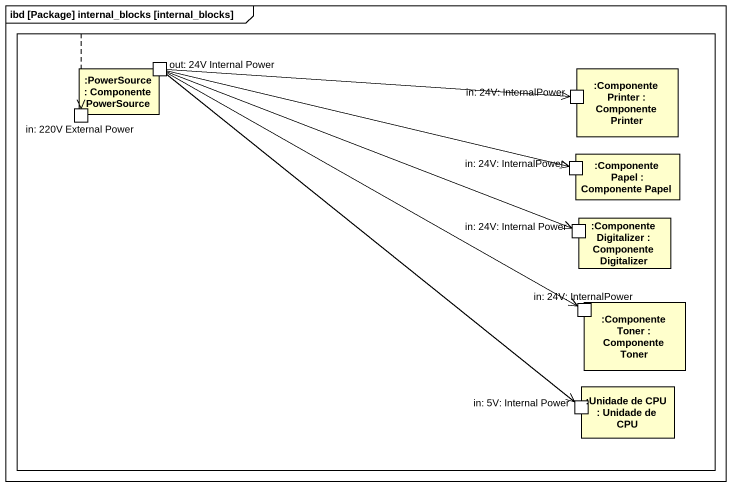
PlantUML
@startuml
mainframe ibd [Package] internal_blocks [internal_blocks]
rectangle " " as rectangle1 {
  rectangle ":PowerSource : Componente PowerSource" as PowerSource {
    port "out: 24V Internal Power" as out_24V_Internal_Power
    port "in: 220V External Power" as in_220V_External_Power
  }
  rectangle ":Componente Printer : Componente Printer" as Componente_Printer {
    port "in: 24V: InternalPower" as in_24V_InternalPower
  }
  rectangle ":Componente Papel : Componente Papel" as Componente_Papel {
    port "in: 24V: InternalPower" as in_24V_InternalPower_2
  }
  rectangle ":Componente Digitalizer : Componente Digitalizer" as Componente_Digitalizer {
    port "in: 24V: Internal Power" as in_24V_Internal_Power
  }
  rectangle ":Componente Toner : Componente Toner" as Componente_Toner {
    port "in: 24V: InternalPower" as in_24V_InternalPower_3
  }
  rectangle ":Unidade de CPU : Unidade de CPU" as Unidade_de_CPU {
    port "in: 5V: Internal Power" as in_5V_Internal_Power
  }
}
rectangle1 .left.> in_220V_External_Power
out_24V_Internal_Power -right-> in_24V_InternalPower
out_24V_Internal_Power -right-> in_24V_InternalPower_2
out_24V_Internal_Power -right-> in_24V_Internal_Power
out_24V_Internal_Power -right-> in_24V_InternalPower_3
out_24V_Internal_Power --> in_5V_Internal_Power
@enduml
